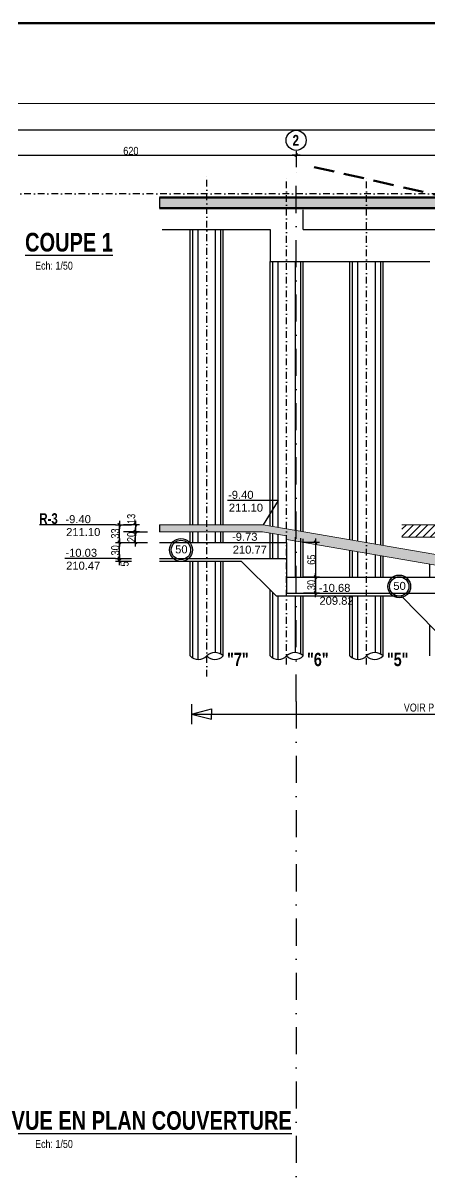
# Model space of a CAD drawing. Header units: millimetres. Extents: x -26249 to 60250, y -21218 to 23336.
# Drawn here: x 12942 to 13705, y 953 to 3119 of the extents above; entities that cross this region are included whole.
import ezdxf
from ezdxf.enums import TextEntityAlignment as Align

# ---------------------------------------------------------------- set-up
doc = ezdxf.new("R2010")
doc.units = ezdxf.units.MM
doc.linetypes.add('CACHEX2', pattern=[19.05, 12.7, -6.35])
doc.linetypes.add('TIRETPTX2', pattern=[50.8, 25.4, -12.7, 0, -12.7])
for name, color, linetype in [('01-coupe soussol', 253, 'Continuous'), ('01_cote_gen', 4, 'Continuous'), ('01_linteaux', 2, 'Continuous'), ('01_poch_murs', 253, 'Continuous'), ('01_texte', 230, 'Continuous'), ('AA_COTES', 2, 'Continuous')]:
    doc.layers.add(name, color=color, linetype=linetype)
doc.layers.add('01_murs_coup', color=5, linetype='Continuous', lineweight=60)
doc.styles.add('impact', font='impact.ttf')
doc.styles.add('MATTE_TXT', font='arial.ttf')
doc.styles.add('STYLE2', font='ARIALN.TTF')
doc.dimstyles.new('JB50', dxfattribs={"dimscale": 0.1, "dimtxt": 150, "dimasz": 15, "dimexe": 0.1, "dimexo": 0.1, "dimgap": 0.09, "dimtad": 1, "dimdec": 1, "dimdsep": 46, "dimtxsty": 'STYLE2', "dimblk1": 'BOND_G', "dimblk2": 'BOND_D', "dimsah": 1, "dimcen": 1.5, "dimdle": 0.01, "dimse1": 1, "dimse2": 1, "dimclrd": 4, "dimclre": 2, "dimclrt": 6, "dimazin": 2, "dimtfac": 2.333333, "dimtdec": 1, "dimtix": 1, "dimtmove": 2, "dimatfit": 3, "dimldrblk": 'BOND_G', "dimfxl": 1, "dimtolj": 1, "dimtzin": 0, "dimarcsym": 0})

# ---------------------------------------------------------------- blocks, each defined once
blk = doc.blocks.new('BOND_G')
at = {"layer": 'AA_COTES', "color": 0}
for p, q in [((0, -5), (0, 15)), ((5, 0), (-5, 0)), ((1.8, 1.8), (-1.8, -1.8))]:
    blk.add_line(p, q, dxfattribs=at)
blk = doc.blocks.new('BOND_D')
at = {"layer": 'AA_COTES', "color": 0}
for p, q in [((5, 0), (-5, 0)), ((-1.8, -1.8), (1.8, 1.8)), ((0, 5), (0, -15))]:
    blk.add_line(p, q, dxfattribs=at)
blk = doc.blocks.new('*D554')
at = {"layer": '01_cote_gen', "color": 4, "lineweight": -2, "transparency": 16777216}
blk.add_line((12835.6, 2871.9), (13452.6, 2871.9), dxfattribs=at)
at = {"layer": 'Defpoints', "color": 0, "transparency": 16777216}
for p in [(12834.1, 2868.4), (13454.1, 2871.9), (13454.1, 2868.4)]:
    blk.add_point(p, dxfattribs=at)
at = {"layer": '01_cote_gen', "color": 4, "lineweight": -2, "transparency": 16777216, "xscale": 1.5, "yscale": 1.5, "zscale": 1.5, "rotation": 180}
blk.add_blockref('BOND_G', (12834.1, 2871.9), dxfattribs=at)
at = {"layer": '01_cote_gen', "color": 4, "lineweight": -2, "transparency": 16777216, "xscale": 1.5, "yscale": 1.5, "zscale": 1.5}
blk.add_blockref('BOND_D', (13454.1, 2871.9), dxfattribs=at)
at = {"layer": '01_cote_gen', "color": 6, "transparency": 16777216, "insert": (13144.1, 2879.6), "char_height": 15, "attachment_point": 5, "style": 'STYLE2'}
blk.add_mtext('\\A1;620', dxfattribs=at)
blk = doc.blocks.new('*D555')
at = {"layer": '01_cote_gen', "color": 4, "lineweight": -2, "transparency": 16777216}
blk.add_line((13455.6, 2871.9), (14002.6, 2871.9), dxfattribs=at)
at = {"layer": 'Defpoints', "color": 0, "transparency": 16777216}
for p in [(13454.1, 2868.4), (14004.1, 2871.9), (14004.1, 2871.9)]:
    blk.add_point(p, dxfattribs=at)
at = {"layer": '01_cote_gen', "color": 4, "lineweight": -2, "transparency": 16777216, "xscale": 1.5, "yscale": 1.5, "zscale": 1.5, "rotation": 180}
blk.add_blockref('BOND_G', (13454.1, 2871.9), dxfattribs=at)
at = {"layer": '01_cote_gen', "color": 4, "lineweight": -2, "transparency": 16777216, "xscale": 1.5, "yscale": 1.5, "zscale": 1.5}
blk.add_blockref('BOND_D', (14004.1, 2871.9), dxfattribs=at)
at = {"layer": '01_cote_gen', "color": 6, "transparency": 16777216, "insert": (13729.1, 2879.6), "char_height": 15, "attachment_point": 5, "style": 'STYLE2'}
blk.add_mtext('\\A1;550', dxfattribs=at)
blk = doc.blocks.new('*D585')
at = {"layer": '01_cote_gen', "color": 4, "lineweight": -2, "ltscale": 3, "transparency": 16777216}
blk.add_line((13490.4, 2144.7), (13490.4, 2082.7), dxfattribs=at)
at = {"layer": 'Defpoints', "color": 0, "ltscale": 3, "transparency": 16777216}
for p in [(13436.3, 2146.2), (13478.4, 2081.2), (13490.4, 2081.2)]:
    blk.add_point(p, dxfattribs=at)
at = {"layer": '01_cote_gen', "color": 4, "lineweight": -2, "ltscale": 3, "transparency": 16777216, "xscale": 1.5, "yscale": 1.5, "zscale": 1.5}
for name, p, rotation in [('BOND_G', (13490.4, 2146.2), 90), ('BOND_D', (13490.4, 2081.2), 270)]:
    blk.add_blockref(name, p, dxfattribs=dict(at, rotation=rotation))
at = {"layer": '01_cote_gen', "color": 6, "ltscale": 3, "transparency": 16777216, "insert": (13482.7, 2113.7), "char_height": 15, "attachment_point": 5, "rotation": 90, "style": 'STYLE2'}
blk.add_mtext('\\A1;65', dxfattribs=at)
blk = doc.blocks.new('*D582')
at = {"layer": '01_cote_gen', "color": 4, "lineweight": -2, "ltscale": 3, "transparency": 16777216}
blk.add_line((13122.5, 2117.7), (13122.5, 2144.7), dxfattribs=at)
at = {"layer": 'Defpoints', "color": 0, "ltscale": 3, "transparency": 16777216}
for p in [(13122.5, 2146.2), (13154.1, 2146.2), (13154.1, 2116.2)]:
    blk.add_point(p, dxfattribs=at)
at = {"layer": '01_cote_gen', "color": 4, "lineweight": -2, "ltscale": 3, "transparency": 16777216, "xscale": 1.5, "yscale": 1.5, "zscale": 1.5}
for name, p, rotation in [('BOND_D', (13122.5, 2146.2), 90), ('BOND_G', (13122.5, 2116.2), 270)]:
    blk.add_blockref(name, p, dxfattribs=dict(at, rotation=rotation))
at = {"layer": '01_cote_gen', "color": 6, "ltscale": 3, "transparency": 16777216, "insert": (13114.8, 2131.2), "char_height": 15, "attachment_point": 5, "rotation": 90, "style": 'STYLE2'}
blk.add_mtext('\\A1;30', dxfattribs=at)
blk = doc.blocks.new('*D583')
at = {"layer": '01_cote_gen', "color": 4, "lineweight": -2, "ltscale": 3, "transparency": 16777216}
blk.add_line((13122.5, 2147.7), (13122.5, 2177.7), dxfattribs=at)
at = {"layer": 'Defpoints', "color": 0, "ltscale": 3, "transparency": 16777216}
for p in [(13122.5, 2179.2), (13164, 2179.2), (13164, 2146.2)]:
    blk.add_point(p, dxfattribs=at)
at = {"layer": '01_cote_gen', "color": 4, "lineweight": -2, "ltscale": 3, "transparency": 16777216, "xscale": 1.5, "yscale": 1.5, "zscale": 1.5}
for name, p, rotation in [('BOND_D', (13122.5, 2179.2), 90), ('BOND_G', (13122.5, 2146.2), 270)]:
    blk.add_blockref(name, p, dxfattribs=dict(at, rotation=rotation))
at = {"layer": '01_cote_gen', "color": 6, "ltscale": 3, "transparency": 16777216, "insert": (13114.8, 2162.7), "char_height": 15, "attachment_point": 5, "rotation": 90, "style": 'STYLE2'}
blk.add_mtext('\\A1;33', dxfattribs=at)
blk = doc.blocks.new('*D586')
at = {"layer": '01_cote_gen', "color": 4, "lineweight": -2, "ltscale": 3, "transparency": 16777216}
blk.add_line((13152.5, 2177.7), (13152.5, 2167.7), dxfattribs=at)
at = {"layer": 'Defpoints', "color": 0, "ltscale": 3, "transparency": 16777216}
for p in [(13152.5, 2166.2), (13202.5, 2179.2), (13202.5, 2166.2)]:
    blk.add_point(p, dxfattribs=at)
at = {"layer": '01_cote_gen', "color": 4, "lineweight": -2, "ltscale": 3, "transparency": 16777216, "xscale": 1.5, "yscale": 1.5, "zscale": 1.5}
for name, p, rotation in [('BOND_G', (13152.5, 2179.2), 90), ('BOND_D', (13152.5, 2166.2), 270)]:
    blk.add_blockref(name, p, dxfattribs=dict(at, rotation=rotation))
at = {"layer": '01_cote_gen', "color": 6, "ltscale": 3, "transparency": 16777216, "insert": (13144.8, 2190.2), "char_height": 15, "attachment_point": 5, "rotation": 90, "style": 'STYLE2'}
blk.add_mtext('\\A1;13', dxfattribs=at)
blk = doc.blocks.new('*D587')
at = {"layer": '01_cote_gen', "color": 4, "lineweight": -2, "ltscale": 3, "transparency": 16777216}
blk.add_line((13152.5, 2147.7), (13152.5, 2164.7), dxfattribs=at)
at = {"layer": 'Defpoints', "color": 0, "ltscale": 3, "transparency": 16777216}
for p in [(13152.5, 2166.2), (13202.5, 2166.2), (13202.5, 2146.2)]:
    blk.add_point(p, dxfattribs=at)
at = {"layer": '01_cote_gen', "color": 4, "lineweight": -2, "ltscale": 3, "transparency": 16777216, "xscale": 1.5, "yscale": 1.5, "zscale": 1.5}
for name, p, rotation in [('BOND_D', (13152.5, 2166.2), 90), ('BOND_G', (13152.5, 2146.2), 270)]:
    blk.add_blockref(name, p, dxfattribs=dict(at, rotation=rotation))
at = {"layer": '01_cote_gen', "color": 6, "ltscale": 3, "transparency": 16777216, "insert": (13144.8, 2156.2), "char_height": 15, "attachment_point": 5, "rotation": 90, "style": 'STYLE2'}
blk.add_mtext('\\A1;20', dxfattribs=at)
blk = doc.blocks.new('*D588')
at = {"layer": '01_cote_gen', "color": 4, "lineweight": -2, "ltscale": 3, "transparency": 16777216}
blk.add_line((13122.5, 2112.7), (13122.5, 2114.7), dxfattribs=at)
at = {"layer": 'Defpoints', "color": 0, "ltscale": 3, "transparency": 16777216}
for p in [(13122.5, 2116.2), (13198.1, 2116.2), (13198.1, 2111.2)]:
    blk.add_point(p, dxfattribs=at)
at = {"layer": '01_cote_gen', "color": 4, "lineweight": -2, "ltscale": 3, "transparency": 16777216, "xscale": 1.5, "yscale": 1.5, "zscale": 1.5}
for name, p, rotation in [('BOND_D', (13122.5, 2116.2), 90), ('BOND_G', (13122.5, 2111.2), 270)]:
    blk.add_blockref(name, p, dxfattribs=dict(at, rotation=rotation))
at = {"layer": '01_cote_gen', "color": 6, "ltscale": 3, "transparency": 16777216, "insert": (13132.4, 2105.7), "char_height": 15, "attachment_point": 5, "rotation": 90, "style": 'STYLE2'}
blk.add_mtext('\\A1;5', dxfattribs=at)
blk = doc.blocks.new('*D584')
at = {"layer": '01_cote_gen', "color": 4, "lineweight": -2, "ltscale": 3, "transparency": 16777216}
blk.add_line((13490.4, 2079.7), (13490.4, 2052.7), dxfattribs=at)
at = {"layer": 'Defpoints', "color": 0, "ltscale": 3, "transparency": 16777216}
for p in [(13506.8, 2081.2), (13490.4, 2051.2), (13502.4, 2051.2)]:
    blk.add_point(p, dxfattribs=at)
at = {"layer": '01_cote_gen', "color": 4, "lineweight": -2, "ltscale": 3, "transparency": 16777216, "xscale": 1.5, "yscale": 1.5, "zscale": 1.5}
for name, p, rotation in [('BOND_G', (13490.4, 2081.2), 90), ('BOND_D', (13490.4, 2051.2), 270)]:
    blk.add_blockref(name, p, dxfattribs=dict(at, rotation=rotation))
at = {"layer": '01_cote_gen', "color": 6, "ltscale": 3, "transparency": 16777216, "insert": (13482.7, 2066.2), "char_height": 15, "attachment_point": 5, "rotation": 90, "style": 'STYLE2'}
blk.add_mtext('\\A1;30', dxfattribs=at)

msp = doc.modelspace()

# ---------------------------------------------------------------- hatches: boundary and pattern name
at = {"layer": '01-coupe soussol'}
h = msp.add_hatch(dxfattribs=at)
h.set_pattern_fill('ANSI31', color=256, scale=3)
h.set_pattern_definition([(45, (-13484.1425, 5706.199), (-6.735192, 6.735192), [])])
h.paths.add_polyline_path([(15200.978, 2179.168), (15200.978, 2242.819), (15184.978, 2242.819), (15184.978, 2179.168), (14622.978, 2179.168), (14622.978, 2242.819), (14604.978, 2242.819), (14604.978, 2179.168), (14012.978, 2179.168), (14012.978, 2242.819), (13992.978, 2242.819), (13992.978, 2179.168), (13828.381, 2179.168), (13828.381, 2242.819), (13808.381, 2242.819), (13808.381, 2179.168), (13652.437, 2179.168), (13652.437, 2156.168), (13808.381, 2156.168), (13808.381, 1539.168), (13828.381, 1539.168), (13828.381, 1856.168), (14178.055, 1856.168), (14178.055, 1539.168), (14196.055, 1539.168), (14196.055, 1856.168), (14604.055, 1856.168), (14604.055, 1539.168), (14624.055, 1539.168), (14624.055, 1856.168), (15180.978, 1856.168), (15180.978, 1539.168), (15200.978, 1539.168), (15200.978, 1879.168)])
h.paths.add_polyline_path([(14178.381, 2156.168), (14178.381, 1879.168), (13828.381, 1879.168), (13828.381, 2156.168)], flags=16)
h.paths.add_polyline_path([(14196.381, 2156.168), (14604.381, 2156.168), (14604.381, 1879.168), (14196.381, 1879.168)], flags=16)
h.paths.add_polyline_path([(14624.381, 2156.168), (15180.978, 2156.168), (15180.978, 1879.168), (14624.381, 1879.168)], flags=16)
at = {"layer": '01_poch_murs'}
h = msp.add_hatch(color=256, dxfattribs=at)
h.dxf.hatch_style = 1
h.paths.add_polyline_path([(14197.131, 2849.444), (14181.131, 2849.444), (14181.131, 2792.168), (13739.939, 2792.168), (13827.904, 2772.168), (14181.131, 2772.168), (14181.131, 2697.517), (14197.131, 2694.2)])
h.paths.add_polyline_path([(13739.939, 2792.168), (13198.055, 2792.168), (13198.055, 2772.168), (13827.904, 2772.168)])
h.paths.add_polyline_path([(14197.131, 2694.2), (14181.131, 2697.517), (14181.131, 2332.167), (15185.055, 2332.167), (15185.055, 2202.167), (15200.94, 2202.167), (15200.94, 2462.167), (15185.055, 2462.167), (15185.055, 2362.167), (14197.131, 2362.167)])
h = msp.add_hatch(color=256, dxfattribs=at)
h.dxf.hatch_style = 1
h.paths.add_polyline_path([(13392.019, 2179.159), (13198.055, 2179.159), (13198.055, 2166.159), (13390.912, 2166.159), (13436.321, 2158.37), (13436.321, 2151.268), (15139.289, 1859.168), (15200.94, 1859.168), (15200.94, 1879.168), (15140.991, 1879.168)])

# ---------------------------------------------------------------- linework, layer by layer
at = {"layer": '01-coupe soussol', "lineweight": 5}
for p, q in [((13808.381, 2179.168), (13652.437, 2179.168)), ((13808.381, 2156.168), (13652.437, 2156.168))]:
    msp.add_line(p, q, dxfattribs=at)
at = {"layer": '01_linteaux', "linetype": 'TIRETPTX2', "ltscale": 2}
for q in [(13454.055, 2849.444), (13454.055, 4.299)]:
    msp.add_line((13454.055, 1847.948), q, dxfattribs=at)
at = {"layer": '01_linteaux', "linetype": 'TIRETPTX2', "ltscale": 0.5}
for p, q in [((13286.321, 1894.699), (13286.321, 2833.94)), ((13436.321, 1917.232), (13436.321, 2833.94)), ((13586.139, 1917.232), (13586.139, 2833.94)), ((14180.625, 2799.168), (12860.338, 2799.168))]:
    msp.add_line(p, q, dxfattribs=at)
at = {"layer": '01_linteaux'}
for p, q in [((13467.321, 2732.168), (13467.321, 2769.168)), ((13202.709, 2732.168), (13405.321, 2732.168)), ((13255.321, 2179.159), (13255.321, 2732.168)), ((13317.321, 2179.159), (13317.321, 2732.168)), ((13405.321, 2732.168), (13405.321, 2672.168)), ((13467.321, 2732.168), (13768.055, 2732.168)), ((13405.321, 2176.877), (13405.321, 2672.168)), ((13405.321, 2672.168), (13705.055, 2672.168)), ((13467.321, 2166.243), (13467.321, 2672.168)), ((13555.139, 2151.18), (13555.139, 2672.168)), ((13617.139, 2140.546), (13617.139, 2672.168)), ((13255.321, 2146.159), (13255.321, 2166.159)), ((13317.321, 2146.159), (13317.321, 2166.159)), ((13198.055, 2146.159), (13436.321, 2146.159)), ((13405.321, 2116.159), (13405.321, 2163.688)), ((13436.321, 2146.159), (13436.321, 2116.159)), ((13467.321, 2081.159), (13467.321, 2153.053)), ((13555.139, 2081.159), (13555.139, 2130.888)), ((13198.055, 2116.159), (13436.321, 2116.159)), ((13198.055, 2111.159), (13351.184, 2111.159)), ((13255.321, 1933.229), (13255.321, 2111.159)), ((13317.321, 1933.229), (13317.321, 2111.159)), ((13351.184, 2111.159), (13416.383, 2046.159)), ((13436.321, 2116.023), (13436.321, 2081.159)), ((13617.139, 2081.159), (13617.139, 2120.253)), ((13705.055, 2081.159), (13705.055, 2105.174)), ((13436.321, 2081.159), (13736.055, 2081.159)), ((13436.321, 2081.159), (13436.321, 2051.159)), ((13405.321, 1933.229), (13405.321, 2057.188)), ((13416.383, 2046.159), (13651.055, 2046.159)), ((13416.383, 2046.159), (13651.055, 2046.159)), ((13436.321, 2051.159), (13736.055, 2051.159)), ((13467.321, 1933.229), (13467.321, 2046.159)), ((13555.139, 1933.229), (13555.139, 2046.159)), ((13617.139, 1933.229), (13617.139, 2046.159)), ((13651.055, 2046.159), (13716.117, 1979.996)), ((13705.055, 1933.229), (13705.055, 1991.245))]:
    msp.add_line(p, q, dxfattribs=at)
for centre, start, end in [((13270.821, 1948.299), 224.193871, 315.806129), ((13301.821, 1918.159), 44.193871, 135.806129), ((13301.821, 1948.299), 224.193871, 315.806129), ((13420.821, 1948.299), 224.193871, 315.806129), ((13451.821, 1918.159), 44.193871, 135.806129), ((13451.821, 1948.299), 224.193871, 315.806129), ((13570.639, 1948.299), 224.193871, 315.806129), ((13601.639, 1918.159), 44.193871, 135.806129), ((13601.639, 1948.299), 224.193871, 315.806129)]:
    msp.add_arc(centre, 21.618, start, end, dxfattribs=at)
at = {"layer": '01_murs_coup'}
for p, q in [((11806.374, 3119.168), (25820.169, 3119.168)), ((14180.625, 2792.168), (13198.055, 2792.168)), ((14181.131, 2772.168), (13198.055, 2772.168))]:
    msp.add_line(p, q, dxfattribs=at)
at = {"layer": '01_murs_coup', "linetype": 'Continuous', "lineweight": 5}
for p, q in [((22206.96, 2968.323), (12434.992, 2968.323)), ((13198.055, 2179.159), (13392.019, 2179.159)), ((13390.912, 2166.159), (13198.055, 2166.159)), ((13436.321, 2158.37), (13390.912, 2166.159)), ((15140.991, 1879.168), (13392.019, 2179.159)), ((13436.321, 2151.268), (13436.321, 2158.37)), ((15139.289, 1859.168), (13436.321, 2151.268))]:
    msp.add_line(p, q, dxfattribs=at)
at = {"layer": '01_murs_coup', "linetype": 'CACHEX2', "ltscale": 3}
msp.add_lwpolyline([(13488.026, 2849.444), (13898.276, 2756.168), (15673.022, 2388.168), (16272.362, 2256.168), (17563.166, 1971.168), (17904.593, 1908.168), (19739.166, 1644.168), (20425.516, 1537.168), (21080.455, 1438.298)], dxfattribs=at)
at = {"layer": '01_poch_murs'}
for p, q in [((13198.055, 2792.168), (13198.055, 2772.168)), ((13260.321, 2179.159), (13260.321, 2732.168)), ((13270.321, 2179.159), (13270.321, 2732.168)), ((13302.321, 2732.168), (13302.321, 2179.159)), ((13312.321, 2732.168), (13312.321, 2179.159)), ((13410.321, 2176.02), (13410.321, 2672.168)), ((13420.321, 2174.305), (13420.321, 2672.168)), ((13452.321, 2672.168), (13452.321, 2168.816)), ((13462.321, 2672.168), (13462.321, 2167.101)), ((13560.139, 2150.322), (13560.139, 2672.168)), ((13570.139, 2148.607), (13570.139, 2672.168)), ((13602.139, 2672.168), (13602.139, 2143.118)), ((13612.139, 2672.168), (13612.139, 2141.403)), ((13198.055, 2179.159), (13198.055, 2166.159)), ((13260.321, 2146.159), (13260.321, 2166.159)), ((13270.321, 2146.159), (13270.321, 2166.159)), ((13302.321, 2166.159), (13302.321, 2146.159)), ((13312.321, 2166.159), (13312.321, 2146.159)), ((13410.321, 2116.159), (13410.321, 2162.83)), ((13420.321, 2116.159), (13420.321, 2161.115)), ((13452.321, 2155.626), (13452.321, 2081.159)), ((13462.321, 2153.911), (13462.321, 2081.159)), ((13560.139, 2081.159), (13560.139, 2130.03)), ((13570.139, 2081.159), (13570.139, 2128.315)), ((13602.139, 2122.826), (13602.139, 2081.159)), ((13260.321, 1929.402), (13260.321, 2111.159)), ((13270.321, 1926.686), (13270.321, 2111.159)), ((13302.321, 2111.159), (13302.321, 1939.772)), ((13312.321, 2111.159), (13312.321, 1937.056)), ((13612.139, 2121.111), (13612.139, 2081.159)), ((13410.321, 1929.402), (13410.321, 2052.203)), ((13420.321, 1926.686), (13420.321, 2046.159)), ((13452.321, 2046.159), (13452.321, 1939.772)), ((13462.321, 2046.159), (13462.321, 1937.056)), ((13560.139, 1929.402), (13560.139, 2046.159)), ((13570.139, 1926.686), (13570.139, 2046.159)), ((13602.139, 2046.159), (13602.139, 1939.772)), ((13612.139, 2046.159), (13612.139, 1937.056))]:
    msp.add_line(p, q, dxfattribs=at)
at = {"layer": '01_texte'}
for p, q in [((22156.96, 2918.323), (12484.992, 2918.323)), ((13420.153, 2224.781), (13325.653, 2224.781)), ((13420.153, 2224.781), (13392.019, 2179.159)), ((13114.994, 2179.159), (12972.985, 2179.159)), ((13114.994, 2116.159), (13020.494, 2116.159)), ((13257.861, 1843.151), (13257.861, 1805.474)), ((13257.861, 1824.313), (13295.242, 1834.087)), ((13257.861, 1824.313), (14218.021, 1824.313)), ((13257.861, 1824.313), (13295.242, 1814.538)), ((13295.242, 1834.087), (13295.242, 1824.313)), ((13295.242, 1814.538), (13295.242, 1824.313))]:
    msp.add_line(p, q, dxfattribs=at)
for centre, radius in [((13454.056, 2899.517), 18.806), ((13238.104, 2131.999), 21.397), ((13238.104, 2131.999), 18.157), ((13647.429, 2063.519), 21.397), ((13647.429, 2063.519), 18.157)]:
    msp.add_circle(centre, radius, dxfattribs=at)

# ---------------------------------------------------------------- texts
at = {"layer": '01_texte', "style": 'impact'}
for s, p in [('%%UCOUPE 1', (13028.002, 2680.674)), ('%%UVUE EN PLAN COUVERTURE', (13183.19, 1034.855))]:
    msp.add_text(s, height=35, dxfattribs=at).set_placement(p, align=Align.BOTTOM_CENTER)
at = {"layer": '01_texte', "style": 'MATTE_TXT', "width": 0.8}
for s, p in [('Ech: 1/50', (12999.864, 2652.654)), ('VOIR PLAN N° A01', (13729.855, 1824.621)), ('Ech: 1/50', (12999.864, 1006.835))]:
    msp.add_text(s, height=15, dxfattribs=at).set_placement(p, align=Align.BOTTOM_CENTER)
at = {"layer": '01_texte', "style": 'MATTE_TXT'}
for s, p in [('-9.40', (13326.48, 2227.753)), ('211.10', (13327.859, 2203.622)), ('-9.40', (13021.321, 2182.131)), ('211.10', (13022.7, 2158)), ('-9.73', (13333.821, 2149.131)), ('-10.03', (13021.321, 2119.131)), ('50', (13227.176, 2125.549)), ('210.77', (13335.2, 2125)), ('210.47', (13022.7, 2095)), ('-10.68', (13496.467, 2053.357)), ('50', (13636.501, 2057.069)), ('209.82', (13497.846, 2029.225))]:
    msp.add_text(s, height=15, dxfattribs=at).set_placement(p)
at = {"layer": '01_texte', "style": 'impact'}
for s, p in [('"7"', (13344.78, 1906.722)), ('"6"', (13494.78, 1906.722)), ('"5"', (13644.599, 1906.722))]:
    msp.add_text(s, height=25, rotation=0, dxfattribs=at).set_placement(p, align=Align.BOTTOM_CENTER)
at = {"layer": '01_texte', "char_height": 20, "style": 'impact'}
for s, insert, attachment_point, line_spacing_factor in [('2', (13447.487, 2909.624), 1, 0.895453), ('R-3', (13006.921, 2200.695), 3, 0.894142)]:
    msp.add_mtext(s, dxfattribs=dict(at, insert=insert, attachment_point=attachment_point, line_spacing_factor=line_spacing_factor))

# ---------------------------------------------------------------- dimensions: what is measured, and where the dimension line sits
at = {"layer": '01_cote_gen'}
for base, p1, p2, picture, middle in [((13454.055, 2871.944), (12834.055, 2868.425), (13454.055, 2868.425), '*D554', (13144.055, 2879.612)), ((14004.055, 2871.944), (13454.055, 2868.425), (14004.055, 2871.944), '*D555', (13729.055, 2879.612))]:
    dim = msp.add_linear_dim(base=base, p1=p1, p2=p2, dimstyle='JB50', dxfattribs=at)
    dim.commit()
    dim.dimension.update_dxf_attribs({"geometry": picture, "text_midpoint": middle})
at = {"layer": '01_cote_gen', "ltscale": 3}
for base, p1, p2, picture, middle in [((13152.494, 2166.159), (13202.494, 2179.159), (13202.494, 2166.159), '*D586', (13144.826, 2190.159)), ((13122.494, 2116.159), (13198.055, 2111.159), (13198.055, 2116.159), '*D588', (13132.357, 2105.659))]:
    dim = msp.add_linear_dim(base=base, p1=p1, p2=p2, angle=90, dimstyle='JB50', dxfattribs=at)
    dim.commit()
    dim.dimension.update_dxf_attribs({"geometry": picture, "text_midpoint": middle, "dimtype": 160})
for base, p1, p2, picture, middle in [((13122.494, 2179.159), (13163.994, 2146.159), (13163.994, 2179.159), '*D583', (13114.826, 2162.659)), ((13152.494, 2166.159), (13202.494, 2146.159), (13202.494, 2166.159), '*D587', (13144.826, 2156.159)), ((13122.494, 2146.159), (13154.055, 2116.159), (13154.055, 2146.159), '*D582', (13114.826, 2131.159)), ((13490.394, 2081.159), (13436.321, 2146.159), (13478.394, 2081.159), '*D585', (13482.726, 2113.659)), ((13490.394, 2051.159), (13506.76, 2081.159), (13502.394, 2051.159), '*D584', (13482.726, 2066.159))]:
    dim = msp.add_linear_dim(base=base, p1=p1, p2=p2, angle=90, dimstyle='JB50', dxfattribs=at)
    dim.commit()
    dim.dimension.update_dxf_attribs({"geometry": picture, "text_midpoint": middle})

doc.saveas('drawing.dxf')
